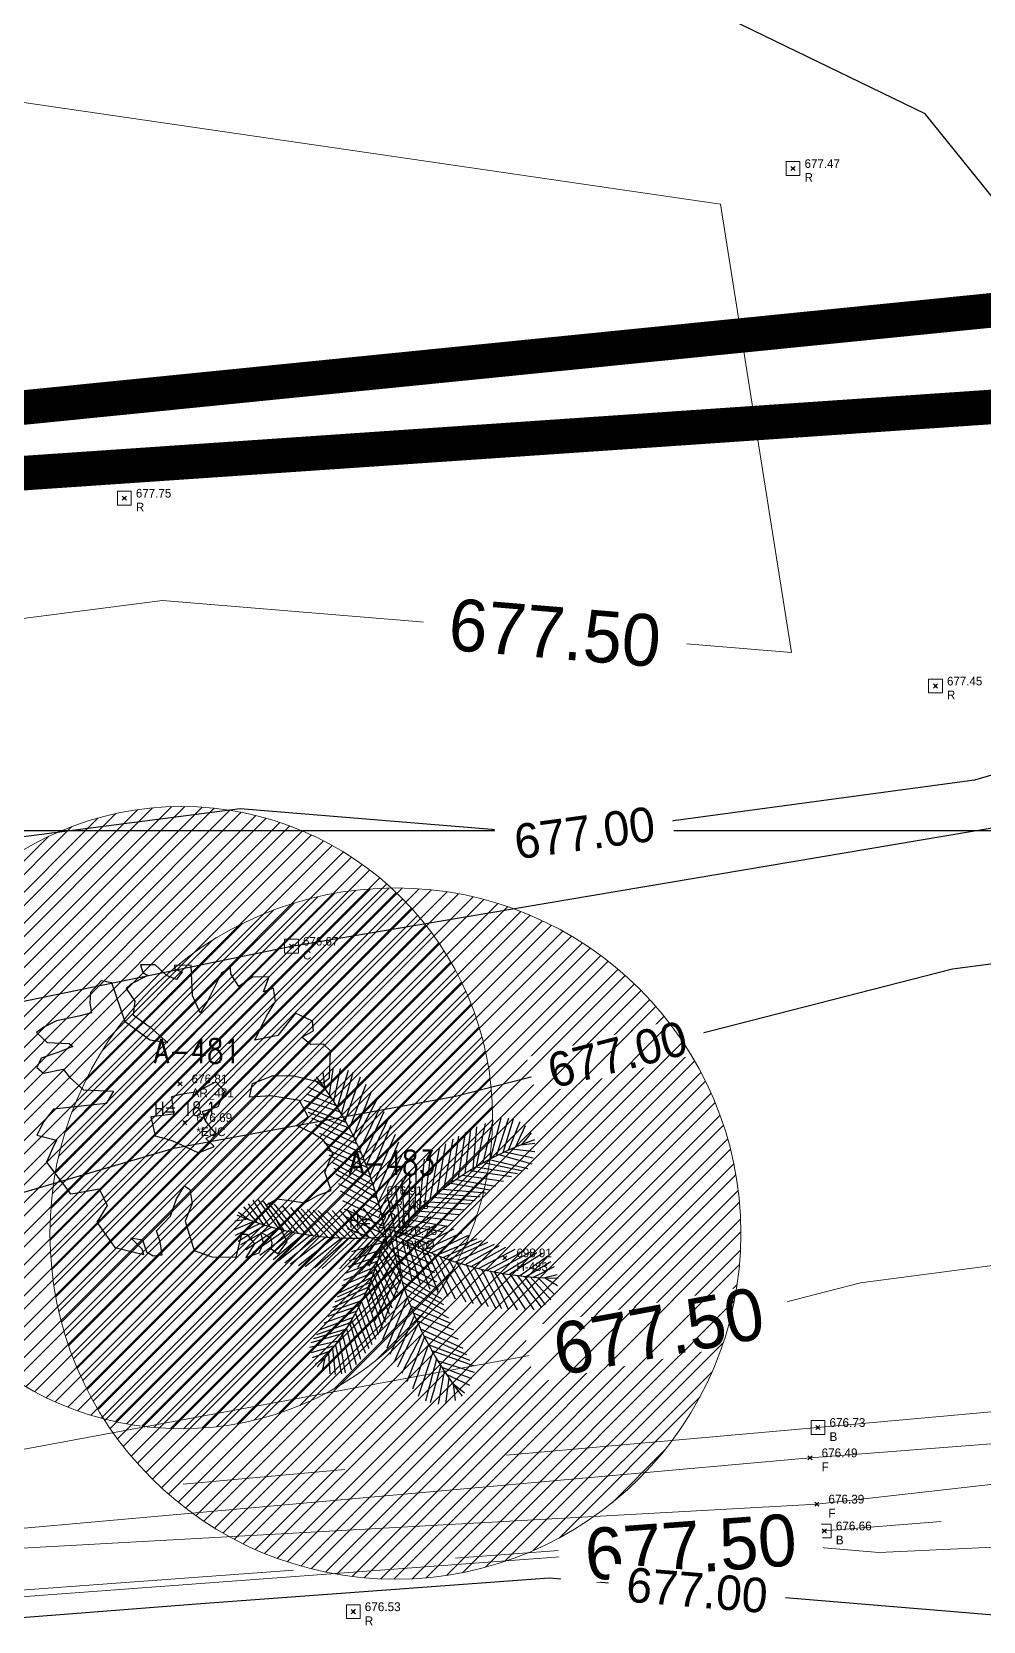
# Model space of a CAD drawing. Extents: x 350769 to 354978, y 6304672 to 6307963.
# Drawn here: x 352339.53 to 352353.3, y 6305688.56 to 6305711.56 of the extents above; entities that cross this region are included whole.
import ezdxf

# ---------------------------------------------------------------- set-up
doc = ezdxf.new("R2010")
doc.units = 0
doc.header["$PDMODE"] = 35
doc.header["$PDSIZE"] = 0.03
for name, pattern in [('4.0 - LO RECABARREN - DESNIVEL NUEVO$0$HIDDEN', [0.375, 0.25, -0.125]), ('CONTINUOS', [0]), ('DASHDOT', [1, 0.5, -0.25, 0, -0.25]), ('DASHED', [19.05, 12.7, -6.35]), ('PHANTOM', [23.5, 11.75, -2.35, 2.35, -2.35, 2.35, -2.35])]:
    doc.linetypes.add(name, pattern=pattern)
doc.layers.get('0').update_dxf_attribs({"linetype": 'CONTINUOUS'})
for name, color, linetype in [('03_S2_Pav ext_Borde vereda', 7, 'CONTINUOUS'), ('1-ARBOL H1', 7, 'CONTINUOUS'), ('1-ARBOL H2', 1, 'CONTINUOUS'), ('1-ARBOL H3', 241, 'CONTINUOUS'), ('1-ARBOL NOMBRE', 3, 'CONTINUOUS'), ('1-ARBOL PTO', 7, 'CONTINUOUS'), ('1-CANAL', 150, 'PHANTOM'), ('1-CERCO', 252, 'CERCO_LINE'), ('1-coordenadas', 8, 'CONTINUOUS'), ('3-CANAL_FDO', 4, 'CONTINUOUS'), ('C-TINN', 5, 'CONTINUOUS'), ('C-TOPO-MAJR', 9, 'CONTINUOUS'), ('C-TOPO-MINR', 8, 'CONTINUOUS'), ('V-NODE DIC 2005', 4, 'CONTINUOUS'), ('V-NODE-TEXT DIC 2005', 2, 'CONTINUOUS'), ('V-NODE-TEXT DIC 2012', 31, 'CONTINUOUS'), ('Z-EUC', 253, 'CONTINUOUS'), ('Z-PINO', 253, 'CONTINUOUS')]:
    doc.layers.add(name, color=color, linetype=linetype)
doc.layers.add('0_ASD_LINEA OFICIAL', color=253, linetype='DASHDOT', lineweight=20)
doc.layers.add('0_ASD_TOPOGRAFIA_ELEMENTOS', color=7, linetype='CONTINUOS', lineweight=5, true_color=0xbdbdbd)
doc.styles.add('ROMANS', font='romans.shx', dxfattribs={"width": 0.65})
doc.linetypes.add('CERCO_LINE', pattern='A,0.5,-0.2,[" X ",Standard,S=0.1,R=0,X=-0.1,Y=-0.05],-0.25', length=0.95)

# ---------------------------------------------------------------- blocks, each defined once
blk = doc.blocks.new('COORDENADAS')
at = {"layer": '1-coordenadas'}
blk.add_line((20, -500.625), (1420, -500.625), dxfattribs=at)
blk = doc.blocks.new('EUC')
at = {"layer": 'Z-EUC', "color": 9, "true_color": 0xbdbdbd}
for p, q in [((-0.57, 2.119), (-0.812, 1.989)), ((-0.675, 2.274), (-0.643, 2.162)), ((-0.466, 2.274), (-0.675, 2.274)), ((-0.643, 2.162), (-0.57, 2.119)), ((-0.288, 2.119), (-0.466, 2.274)), ((-0.151, 2.067), (-0.288, 2.119)), ((0.059, 2.274), (-0.183, 2.274)), ((-0.183, 2.274), (-0.183, 2.223)), ((-0.183, 2.223), (-0.07, 2.179)), ((-0.07, 2.179), (-0.151, 2.067)), ((0.083, 1.842), (0.059, 2.274)), ((0.495, 2.171), (0.301, 1.764)), ((0.624, 2.248), (0.495, 2.171)), ((0.632, 2.162), (0.624, 2.248)), ((0.753, 1.98), (0.632, 2.162)), ((0.947, 2.119), (0.753, 1.98)), ((1.189, 2.127), (0.947, 2.119)), ((1.108, 1.911), (1.189, 2.127)), ((-1.394, 1.859), (-1.402, 1.704)), ((-1.24, 2.032), (-1.394, 1.859)), ((-1.087, 2.006), (-1.24, 2.032)), ((-0.885, 1.444), (-1.087, 2.006)), ((-0.812, 1.989), (-0.877, 1.929)), ((-0.877, 1.929), (-0.748, 1.747)), ((0.196, 1.591), (0.083, 1.842)), ((1.253, 1.963), (1.108, 1.911)), ((1.286, 1.773), (1.253, 1.963)), ((-1.402, 1.704), (-1.377, 1.566)), ((-0.748, 1.747), (-0.772, 1.548)), ((0.301, 1.764), (0.196, 1.591)), ((1.156, 1.557), (1.286, 1.773)), ((-1.878, 1.444), (-2.063, 1.349)), ((-1.555, 1.514), (-1.878, 1.444)), ((-1.377, 1.566), (-1.555, 1.514)), ((-0.522, 1.185), (-0.885, 1.444)), ((-0.772, 1.548), (-0.522, 1.375)), ((0.995, 1.211), (1.156, 1.557)), ((1.576, 1.609), (1.326, 1.28)), ((1.826, 1.496), (1.576, 1.609)), ((1.842, 1.358), (1.826, 1.496)), ((-2.063, 1.349), (-2.168, 1.271)), ((-2.168, 1.271), (-2.007, 1.125)), ((-0.522, 1.375), (-0.264, 1.15)), ((-0.264, 1.15), (-0.522, 1.185)), ((1.326, 1.28), (0.995, 1.211)), ((1.673, 1.263), (1.842, 1.358)), ((1.802, 1.159), (1.673, 1.263)), ((1.988, 1.168), (1.802, 1.159)), ((2.092, 1.073), (1.988, 1.168)), ((-1.853, 0.986), (-2.095, 0.9)), ((-2.007, 1.125), (-1.692, 1.116)), ((-1.636, 1.073), (-1.853, 0.986)), ((-1.692, 1.116), (-1.636, 1.073)), ((2.084, 0.683), (2.092, 1.073)), ((-2.095, 0.9), (-2.152, 0.761)), ((-2.152, 0.761), (-2.055, 0.683)), ((-2.055, 0.683), (-1.773, 0.744)), ((-1.773, 0.744), (-1.676, 0.632)), ((0.971, 0.58), (1.269, 0.701)), ((1.269, 0.701), (1.568, 0.701)), ((1.568, 0.701), (1.996, 0.606)), ((-1.676, 0.632), (-1.474, 0.45)), ((0.438, 0.597), (0.172, 0.45)), ((0.575, 0.459), (0.438, 0.597)), ((0.93, 0.381), (0.971, 0.58)), ((1.996, 0.606), (2.084, 0.683)), ((-1.143, 0.26), (-1.902, 0.165)), ((-1.474, 0.45), (-1.038, 0.441)), ((-1.038, 0.441), (-1.143, 0.26)), ((-0.062, 0.407), (-0.199, 0.372)), ((-0.199, 0.372), (-0.167, 0.122)), ((0.172, 0.45), (-0.062, 0.407)), ((0.253, 0.165), (0.479, 0.243)), ((0.479, 0.243), (0.575, 0.459)), ((1.237, 0.407), (0.93, 0.381)), ((1.657, 0.346), (1.237, 0.407)), ((1.786, 0.113), (1.657, 0.346)), ((-1.902, 0.165), (-2.039, -0.017)), ((-0.167, 0.122), (-0.49, 0.078)), ((-0.49, 0.078), (-0.425, -0.198)), ((0.293, 0.035), (0.253, 0.165)), ((0.446, -0.146), (0.293, 0.035)), ((1.616, -0.017), (1.786, 0.113)), ((-2.039, -0.017), (-2.136, -0.216)), ((-2.136, -0.216), (-1.853, -0.285)), ((-0.425, -0.198), (-0.199, -0.259)), ((0.309, -0.224), (0.446, -0.146)), ((0.43, -0.337), (0.309, -0.224)), ((1.85, -0.121), (1.616, -0.017)), ((2.012, -0.224), (1.85, -0.121)), ((2.149, -0.406), (2.012, -0.224)), ((-1.91, -0.406), (-1.991, -0.605)), ((-1.853, -0.285), (-1.91, -0.406)), ((-0.199, -0.259), (-0.054, -0.319)), ((-0.054, -0.319), (0.204, -0.432)), ((0.204, -0.432), (0.43, -0.337)), ((2.036, -0.683), (2.149, -0.406)), ((-1.991, -0.605), (-1.636, -1.054)), ((2.133, -0.95), (2.036, -0.683)), ((-0.102, -1.106), (0.011, -0.916)), ((0.011, -0.916), (0.091, -0.968)), ((-1.636, -1.054), (-1.571, -1.046)), ((-1.571, -1.046), (-1.224, -0.976)), ((-1.224, -0.976), (-1.103, -1.218)), ((-0.183, -1.357), (-0.102, -1.106)), ((0.091, -0.968), (0.124, -1.167)), ((1.197, -1.175), (1.35, -1.08)), ((1.35, -1.08), (1.568, -1.106)), ((1.568, -1.106), (1.754, -1.132)), ((1.754, -1.132), (1.947, -1.02)), ((1.947, -1.02), (2.133, -0.95)), ((-1.103, -1.218), (-1.248, -1.461)), ((-0.385, -1.573), (-0.183, -1.357)), ((0.124, -1.167), (0.027, -1.426)), ((1.342, -1.366), (1.197, -1.175)), ((1.511, -1.703), (1.342, -1.366)), ((-1.248, -1.461), (-0.982, -1.824)), ((-0.328, -1.729), (-0.385, -1.573)), ((0.027, -1.426), (0.164, -1.85)), ((0.777, -1.936), (0.85, -1.599)), ((0.85, -1.599), (0.922, -1.599)), ((0.922, -1.599), (1.035, -1.737)), ((1.165, -1.72), (1.124, -1.573)), ((1.124, -1.573), (1.269, -1.642)), ((-0.982, -1.824), (-0.562, -1.919)), ((-0.586, -1.841), (-0.756, -1.677)), ((-0.756, -1.677), (-0.586, -1.703)), ((-0.586, -1.703), (-0.522, -1.876)), ((-0.296, -1.919), (-0.328, -1.729)), ((1.035, -1.737), (0.914, -1.936)), ((1.108, -1.867), (1.165, -1.72)), ((1.269, -1.642), (1.286, -1.72)), ((1.286, -1.72), (1.278, -1.806)), ((1.278, -1.806), (1.382, -1.876)), ((1.382, -1.876), (1.511, -1.703)), ((-0.562, -1.919), (-0.586, -1.841)), ((-0.522, -1.876), (-0.425, -1.936)), ((-0.425, -1.936), (-0.296, -1.919)), ((0.164, -1.85), (0.422, -1.936)), ((0.422, -1.936), (0.777, -1.936)), ((0.914, -1.936), (1.108, -1.867))]:
    blk.add_line(p, q, dxfattribs=at)
blk = doc.blocks.new('PINO')
for p, q in [((-0.968, 2.105), (-0.998, 2.346)), ((-0.904, 2.021), (-0.856, 2.396)), ((-0.837, 1.922), (-0.751, 2.403)), ((-0.787, 1.844), (-0.636, 2.383)), ((-0.724, 1.743), (-0.568, 2.356)), ((-0.866, 1.965), (-1.202, 2.122)), ((-0.957, 2.096), (-1.131, 2.236)), ((-0.67, 1.651), (-0.46, 2.291)), ((-0.604, 1.533), (-0.377, 2.187)), ((-0.547, 1.425), (-0.298, 2.08)), ((-0.744, 1.775), (-1.27, 1.933)), ((-0.656, 1.627), (-1.253, 1.84)), ((-0.8, 1.866), (-1.232, 2.026)), ((-0.518, 1.369), (-0.216, 1.961)), ((-0.453, 1.234), (-0.158, 1.87)), ((-0.609, 1.543), (-1.204, 1.762)), ((-0.541, 1.414), (-1.156, 1.682)), ((-0.402, 1.12), (-0.11, 1.791)), ((-0.355, 1.007), (-0.05, 1.685)), ((1.24, 1.019), (1.359, 1.644)), ((1.336, 1.075), (1.471, 1.689)), ((1.443, 1.135), (1.584, 1.731)), ((1.528, 1.18), (1.699, 1.73)), ((1.625, 1.229), (1.765, 1.718)), ((1.701, 1.265), (1.863, 1.679)), ((1.8, 1.31), (1.941, 1.624)), ((-0.491, 1.314), (-1.101, 1.587)), ((-0.434, 1.191), (-1.034, 1.46)), ((-0.297, 0.859), (-0.002, 1.595)), ((-0.249, 0.725), (0.06, 1.469)), ((0.777, 0.698), (0.898, 1.409)), ((0.893, 0.786), (0.978, 1.456)), ((0.983, 0.851), (1.075, 1.509)), ((1.077, 0.915), (1.15, 1.548)), ((1.192, 0.989), (1.238, 1.591)), ((1.89, 1.345), (2.027, 1.517)), ((-0.384, 1.079), (-0.969, 1.325)), ((-0.344, 0.981), (-0.925, 1.228)), ((-0.288, 0.836), (-0.893, 1.151)), ((-0.205, 0.59), (0.11, 1.357)), ((-0.172, 0.481), (0.174, 1.198)), ((0.501, 0.465), (0.574, 1.185)), ((0.578, 0.533), (0.699, 1.278)), ((0.677, 0.617), (0.791, 1.34)), ((1.559, 1.196), (2.042, 1.068)), ((1.646, 1.239), (2.057, 1.158)), ((1.744, 1.285), (2.079, 1.247)), ((1.877, 1.343), (2.079, 1.369)), ((-0.249, 0.725), (-0.853, 1.05)), ((-0.22, 0.637), (-0.819, 0.956)), ((-0.142, 0.372), (0.217, 1.079)), ((-0.119, 0.28), (0.267, 0.923)), ((0.277, 0.247), (0.276, 0.927)), ((0.364, 0.334), (0.371, 1.016)), ((0.426, 0.395), (0.484, 1.113)), ((1.144, 0.958), (1.747, 0.88)), ((1.23, 1.012), (1.834, 0.928)), ((1.344, 1.08), (1.91, 0.967)), ((1.42, 1.123), (1.985, 1.004)), ((-0.188, 0.533), (-0.792, 0.877)), ((-0.16, 0.436), (-0.749, 0.738)), ((-0.088, 0.148), (0.305, 0.785)), ((0.15, 0.108), (0.075, 0.715)), ((0.211, 0.176), (0.166, 0.815)), ((0.872, 0.77), (1.44, 0.686)), ((0.95, 0.827), (1.519, 0.74)), ((1.041, 0.891), (1.634, 0.814)), ((-1.74, 0.103), (-1.985, 0.48)), ((-1.603, 0.068), (-1.908, 0.488)), ((-1.527, 0.051), (-1.836, 0.467)), ((-0.13, 0.327), (-0.72, 0.632)), ((-0.106, 0.229), (-0.686, 0.494)), ((-0.066, 0.044), (0.344, 0.617)), ((-0.048, -0.055), (0.371, 0.471)), ((0.082, 0.031), (-0.042, 0.573)), ((0.538, 0.498), (1.17, 0.477)), ((0.612, 0.563), (1.228, 0.526)), ((0.677, 0.617), (1.3, 0.582)), ((0.76, 0.685), (1.379, 0.642)), ((-2.041, 0.197), (-2.191, 0.301)), ((-1.917, 0.155), (-2.118, 0.383)), ((-1.824, 0.127), (-2.049, 0.429)), ((-1.409, 0.027), (-1.762, 0.448)), ((-1.319, 0.011), (-1.675, 0.427)), ((-1.21, -0.005), (-1.559, 0.404)), ((-1.11, -0.018), (-1.438, 0.384)), ((-1.024, -0.027), (-1.352, 0.372)), ((-0.897, -0.037), (-1.285, 0.364)), ((-0.801, -0.043), (-1.196, 0.357)), ((-0.726, -0.045), (-1.114, 0.351)), ((-0.637, -0.047), (-1.046, 0.348)), ((-0.554, -0.046), (-0.927, 0.347)), ((-0.462, -0.044), (-0.837, 0.348)), ((-0.379, -0.04), (-0.721, 0.353)), ((-0.084, 0.131), (-0.66, 0.372)), ((-0.059, 0.009), (-0.64, 0.262)), ((-0.297, -0.035), (-0.619, 0.361)), ((-0.195, -0.026), (-0.528, 0.371)), ((-0.084, -0.014), (-0.384, 0.392)), ((-0.029, -0.167), (0.4, 0.27)), ((0.121, -0.019), (0.594, 0.283)), ((0.267, 0.236), (0.828, 0.149)), ((0.33, 0.301), (0.905, 0.231)), ((0.396, 0.365), (0.997, 0.322)), ((0.47, 0.436), (1.07, 0.39)), ((-1.97, 0.172), (-2.253, 0.048)), ((-2.051, 0.203), (-2.246, 0.171)), ((-1.876, 0.143), (-2.234, -0.036)), ((-1.804, 0.121), (-2.192, -0.122)), ((-1.71, 0.095), (-2.155, -0.169)), ((-1.625, 0.074), (-2.079, -0.239)), ((-1.518, 0.049), (-1.978, -0.28)), ((-1.42, 0.029), (-1.876, -0.317)), ((-1.369, 0.02), (-1.764, -0.354)), ((-1.248, 0), (-1.679, -0.379)), ((-0.035, -0.126), (-0.614, 0.086)), ((-0.009, 0.132), (-0.433, -0.31)), ((0.011, 0.021), (-0.403, -0.51)), ((-0.002, 0.091), (0.579, -0.115)), ((0.107, 0.059), (0.656, -0.051)), ((0.189, 0.152), (0.759, 0.072)), ((0.232, -0.076), (0.735, 0.205)), ((0.334, -0.125), (0.826, 0.159)), ((0.417, -0.163), (0.928, 0.111)), ((0.501, -0.2), (1.046, 0.059)), ((0.597, -0.239), (1.139, 0.022)), ((-1.147, -0.014), (-1.606, -0.398)), ((-1.047, -0.025), (-1.509, -0.421)), ((-0.917, -0.036), (-1.427, -0.437)), ((-0.801, -0.043), (-1.314, -0.457)), ((-0.685, -0.046), (-1.215, -0.47)), ((-0.592, -0.047), (-1.075, -0.484)), ((-0.5, -0.045), (-0.972, -0.49)), ((-0.422, -0.042), (-0.838, -0.493)), ((-0.311, -0.036), (-0.72, -0.491)), ((-0.224, -0.029), (-0.579, -0.483)), ((-0.12, -0.206), (-0.579, -0.377)), ((-0.096, -0.103), (-0.551, -0.242)), ((-0.142, -0.021), (-0.459, -0.471)), ((0.03, -0.078), (-0.374, -0.656)), ((0.053, -0.182), (-0.333, -0.823)), ((-0.05, -0.01), (-0.294, -0.447)), ((-0.108, -0.157), (0.193, -0.581)), ((-0.089, -0.072), (0.223, -0.427)), ((0.023, -0.043), (0.606, -0.29)), ((0.049, -0.166), (0.628, -0.401)), ((0.088, -0.001), (0.168, -0.552)), ((0.179, -0.049), (0.329, -0.642)), ((0.261, -0.09), (0.45, -0.702)), ((0.348, -0.132), (0.593, -0.766)), ((0.461, -0.182), (0.714, -0.815)), ((0.541, -0.216), (0.854, -0.865)), ((0.682, -0.272), (1.264, -0.023)), ((0.775, -0.305), (1.336, -0.048)), ((0.855, -0.333), (1.423, -0.074)), ((0.957, -0.365), (1.518, -0.101)), ((1.092, -0.405), (1.591, -0.12)), ((1.185, -0.429), (1.685, -0.142)), ((1.293, -0.455), (1.819, -0.169)), ((1.414, -0.481), (1.947, -0.19)), ((1.514, -0.501), (2.047, -0.203)), ((1.645, -0.522), (2.131, -0.213)), ((1.731, -0.535), (2.214, -0.22)), ((-0.188, -0.449), (-0.656, -0.659)), ((-0.166, -0.374), (-0.624, -0.554)), ((-0.144, -0.3), (-0.599, -0.461)), ((0.085, -0.314), (-0.293, -0.961)), ((0.11, -0.406), (-0.242, -1.117)), ((-0.177, -0.413), (0.093, -0.925)), ((-0.148, -0.312), (0.128, -0.821)), ((-0.127, -0.233), (0.165, -0.692)), ((0.072, -0.263), (0.655, -0.522)), ((0.097, -0.361), (0.69, -0.66)), ((0.636, -0.254), (0.964, -0.899)), ((0.732, -0.29), (1.115, -0.94)), ((0.855, -0.333), (1.223, -0.965)), ((0.978, -0.372), (1.348, -0.99)), ((1.117, -0.412), (1.44, -1.005)), ((1.225, -0.439), (1.549, -1.02)), ((1.887, -0.553), (2.291, -0.258)), ((1.984, -0.561), (2.337, -0.337)), ((2.092, -0.569), (2.39, -0.412)), ((-0.271, -0.684), (-0.747, -0.905)), ((-0.241, -0.605), (-0.722, -0.845)), ((-0.216, -0.532), (-0.683, -0.74)), ((-0.257, -0.648), (-0.047, -1.254)), ((-0.227, -0.566), (0.009, -1.134)), ((-0.199, -0.483), (0.048, -1.044)), ((0.141, -0.515), (-0.198, -1.235)), ((0.175, -0.623), (-0.132, -1.394)), ((0.128, -0.47), (0.72, -0.766)), ((0.157, -0.567), (0.765, -0.904)), ((0.19, -0.67), (0.793, -0.983)), ((1.335, -0.465), (1.633, -1.029)), ((1.469, -0.492), (1.731, -1.037)), ((1.525, -0.503), (1.862, -1.043)), ((1.635, -0.521), (1.983, -1.045)), ((1.756, -0.538), (2.104, -1.042)), ((1.852, -0.549), (2.21, -0.999)), ((1.961, -0.559), (2.267, -0.965)), ((2.044, -0.566), (2.345, -0.893)), ((2.153, -0.572), (2.398, -0.813)), ((2.237, -0.575), (2.434, -0.526)), ((2.249, -0.572), (2.44, -0.682)), ((-0.332, -0.835), (-0.812, -1.052)), ((-0.297, -0.751), (-0.777, -0.976)), ((-0.339, -0.852), (-0.143, -1.432)), ((-0.297, -0.751), (-0.09, -1.338)), ((0.22, -0.758), (-0.081, -1.505)), ((0.269, -0.891), (-0.018, -1.63)), ((0.22, -0.758), (0.828, -1.077)), ((0.261, -0.868), (0.869, -1.177)), ((-0.459, -1.102), (-0.934, -1.284)), ((-0.416, -1.018), (-0.878, -1.183)), ((-0.381, -0.944), (-0.84, -1.11)), ((-0.476, -1.135), (-0.275, -1.638)), ((-0.432, -1.049), (-0.235, -1.579)), ((-0.391, -0.964), (-0.184, -1.5)), ((0.329, -1.039), (0.031, -1.72)), ((0.318, -1.012), (0.902, -1.254)), ((0.359, -1.11), (0.946, -1.35)), ((-0.61, -1.366), (-1.078, -1.51)), ((-0.551, -1.27), (-1.037, -1.451)), ((-0.509, -1.194), (-0.991, -1.379)), ((-0.605, -1.359), (-0.458, -1.873)), ((-0.557, -1.278), (-0.392, -1.794)), ((-0.532, -1.236), (-0.324, -1.705)), ((0.378, -1.151), (0.092, -1.825)), ((0.43, -1.264), (0.141, -1.903)), ((0.41, -1.221), (1.013, -1.484)), ((0.469, -1.344), (1.082, -1.61)), ((-0.723, -1.54), (-1.136, -1.639)), ((-0.649, -1.429), (-1.119, -1.568)), ((-0.771, -1.607), (-1.111, -1.712)), ((-0.76, -1.591), (-0.666, -2.013)), ((-0.707, -1.515), (-0.613, -1.995)), ((-0.661, -1.447), (-0.526, -1.95)), ((0.497, -1.399), (0.2, -1.994)), ((0.525, -1.455), (0.283, -2.112)), ((0.584, -1.562), (0.364, -2.218)), ((0.519, -1.443), (1.137, -1.705)), ((0.589, -1.572), (1.186, -1.785)), ((-0.826, -1.681), (-1.092, -1.788)), ((-0.902, -1.778), (-1.042, -1.879)), ((-0.911, -1.785), (-0.944, -1.969)), ((-0.858, -1.722), (-0.837, -2.014)), ((-0.802, -1.649), (-0.756, -2.024)), ((0.651, -1.679), (0.447, -2.321)), ((0.706, -1.77), (0.556, -2.385)), ((0.636, -1.655), (1.236, -1.862)), ((0.726, -1.803), (1.254, -1.955)), ((0.77, -1.871), (0.625, -2.411)), ((0.821, -1.948), (0.74, -2.43)), ((0.784, -1.892), (1.217, -2.048)), ((0.889, -2.046), (0.845, -2.422)), ((0.85, -1.991), (1.188, -2.145)), ((0.943, -2.121), (1.119, -2.26)), ((0.954, -2.13), (0.986, -2.37))]:
    blk.add_line(p, q)
for centre, radius, start, end in [((-5.223, -0.976), 5.257, 8.5439, 38.2906), ((3.723, -3.065), 4.779, 110.1895, 139.9362), ((-0.615, 4.254), 4.301, 248.0996, 277.8463), ((5.176, 0.996), 5.257, 189.1509, 218.8976), ((2.361, 4.203), 4.779, 241.292, 271.0387), ((-4.062, 0.774), 4.062, 318.5391, 348.2858)]:
    blk.add_arc(centre, radius, start, end)
blk = doc.blocks.new('A$C27410629')
at = {"layer": '0_ASD_LINEA OFICIAL', "ltscale": 8, "const_width": 0.5}
for points in [[(111.349, 941.81), (111.349, 941.81), (187.318, 947.004), (258.378, 982.07), (250.62, 989.479)], [(111.349, 941.81), (187.318, 947.004), (258.378, 982.07), (268.153, 972.735)]]:
    blk.add_lwpolyline(points, dxfattribs=at)
blk = doc.blocks.new('*U1327')
at = {"color": 0, "linetype": 'ByBlock', "lineweight": -2, "transparency": 16777216}
blk.add_point((0, 0), dxfattribs=at)
blk = doc.blocks.new('*U4104', base_point=(352350.962, 6305691.281))
at = {"layer": 'V-NODE-TEXT DIC 2005', "linetype": 'ByBlock', "char_height": 0.127}
for s, insert, attachment_point in [('676.73', (352351.129, 6305691.352), 4), ('B', (352351.129, 6305691.213), 1)]:
    blk.add_mtext(s, dxfattribs=dict(at, insert=insert, attachment_point=attachment_point))
blk = doc.blocks.new('*U4105', base_point=(352350.962, 6305691.281))
at = {"layer": 'V-NODE-TEXT DIC 2005', "color": 2, "lineweight": -2}
blk.add_blockref('*U4104', (352350.962, 6305691.281), dxfattribs=at)
blk = doc.blocks.new('*U4094', base_point=(352351.054, 6305689.785))
at = {"layer": 'V-NODE-TEXT DIC 2005', "linetype": 'ByBlock', "char_height": 0.127}
for s, insert, attachment_point in [('676.66', (352351.221, 6305689.856), 4), ('B', (352351.221, 6305689.717), 1)]:
    blk.add_mtext(s, dxfattribs=dict(at, insert=insert, attachment_point=attachment_point))
blk = doc.blocks.new('*U4095', base_point=(352351.054, 6305689.785))
at = {"layer": 'V-NODE-TEXT DIC 2005', "color": 2, "lineweight": -2}
blk.add_blockref('*U4094', (352351.054, 6305689.785), dxfattribs=at)
blk = doc.blocks.new('*U3696', base_point=(352350.848, 6305690.843))
at = {"layer": 'V-NODE-TEXT DIC 2005', "linetype": 'ByBlock', "char_height": 0.127}
for s, insert, attachment_point in [('676.49', (352351.015, 6305690.914), 4), ('F', (352351.015, 6305690.775), 1)]:
    blk.add_mtext(s, dxfattribs=dict(at, insert=insert, attachment_point=attachment_point))
blk = doc.blocks.new('*U3697', base_point=(352350.848, 6305690.843))
at = {"layer": 'V-NODE-TEXT DIC 2005', "color": 2, "lineweight": -2}
blk.add_blockref('*U3696', (352350.848, 6305690.843), dxfattribs=at)
blk = doc.blocks.new('*U3692', base_point=(352350.947, 6305690.173))
at = {"layer": 'V-NODE-TEXT DIC 2005', "linetype": 'ByBlock', "char_height": 0.127}
for s, insert, attachment_point in [('676.39', (352351.114, 6305690.244), 4), ('F', (352351.114, 6305690.105), 1)]:
    blk.add_mtext(s, dxfattribs=dict(at, insert=insert, attachment_point=attachment_point))
blk = doc.blocks.new('*U3693', base_point=(352350.947, 6305690.173))
at = {"layer": 'V-NODE-TEXT DIC 2005', "color": 2, "lineweight": -2}
blk.add_blockref('*U3692', (352350.947, 6305690.173), dxfattribs=at)
blk = doc.blocks.new('*U2718', base_point=(352344.237, 6305688.616))
at = {"layer": 'V-NODE-TEXT DIC 2005', "linetype": 'ByBlock', "char_height": 0.127}
for s, insert, attachment_point in [('676.53', (352344.404, 6305688.687), 4), ('R', (352344.404, 6305688.548), 1)]:
    blk.add_mtext(s, dxfattribs=dict(at, insert=insert, attachment_point=attachment_point))
blk = doc.blocks.new('*U2719', base_point=(352344.237, 6305688.616))
at = {"layer": 'V-NODE-TEXT DIC 2005', "color": 2, "lineweight": -2}
blk.add_blockref('*U2718', (352344.237, 6305688.616), dxfattribs=at)
blk = doc.blocks.new('*U1506', base_point=(352341.798, 6305695.692))
at = {"layer": 'V-NODE-TEXT DIC 2005', "linetype": 'ByBlock', "char_height": 0.127}
for s, insert, attachment_point in [('676.69', (352341.965, 6305695.763), 4), ('*EUC', (352341.965, 6305695.624), 1)]:
    blk.add_mtext(s, dxfattribs=dict(at, insert=insert, attachment_point=attachment_point))
blk = doc.blocks.new('*U1507', base_point=(352341.798, 6305695.692))
at = {"layer": 'V-NODE-TEXT DIC 2005', "color": 2, "lineweight": -2}
blk.add_blockref('*U1506', (352341.798, 6305695.692), dxfattribs=at)
blk = doc.blocks.new('*U1414', base_point=(352344.765, 6305694.057))
at = {"layer": 'V-NODE-TEXT DIC 2005', "linetype": 'ByBlock', "char_height": 0.127}
for s, insert, attachment_point in [('*PINO', (352344.932, 6305693.989), 1), ('676.76', (352344.932, 6305694.128), 4)]:
    blk.add_mtext(s, dxfattribs=dict(at, insert=insert, attachment_point=attachment_point))
blk = doc.blocks.new('*U1415', base_point=(352344.765, 6305694.057))
at = {"layer": 'V-NODE-TEXT DIC 2005', "color": 2, "lineweight": -2}
blk.add_blockref('*U1414', (352344.765, 6305694.057), dxfattribs=at)
blk = doc.blocks.new('TOPOGRAFIA')
at = {"layer": '1-ARBOL H1', "color": 9, "lineweight": 0, "true_color": 0xbdbdbd}
for p in [(390341.679, 6302696.338), (390344.501, 6302694.721)]:
    blk.add_point(p, dxfattribs=at)
at = {"layer": '1-ARBOL PTO', "color": 9, "lineweight": 0, "true_color": 0xbdbdbd}
for p in [(390341.679, 6302696.338), (390344.501, 6302694.721)]:
    blk.add_point(p, dxfattribs=at)
at = {"layer": '1-CANAL', "color": 9, "lineweight": 0, "true_color": 0xbdbdbd, "flags": 128}
blk.add_lwpolyline([(390567.787, 6302629.727), (390568.793, 6302640.353), (390569.503, 6302651.739), (390570.033, 6302661.873), (390570.34, 6302672.528), (390570.92, 6302683.642), (390571.385, 6302692.94), (390572.206, 6302702.09), (390572.491, 6302712.168), (390573.178, 6302721.782), (390573.739, 6302732.321), (390574.43, 6302741.485), (390575.232, 6302752.552), (390575.303, 6302758.186), (390573.072, 6302758.741), (390565.731, 6302762.63), (390558.774, 6302762.052), (390549.097, 6302759.46), (390540.056, 6302756.523), (390530.957, 6302754.646), (390519.837, 6302751.496), (390509.631, 6302748.296), (390499.766, 6302744.712), (390490.284, 6302741.391), (390477.589, 6302736.731), (390469.698, 6302733.787), (390460.923, 6302731.042), (390452.374, 6302728.107), (390438.311, 6302722.869), (390431.422, 6302718.409), (390419.91, 6302710.977), (390412.117, 6302707.007), (390402.106, 6302701.336), (390395.117, 6302696.907), (390381.316, 6302693.365), (390369.866, 6302691.898), (390358.977, 6302690.522), (390351.003, 6302689.869), (390338.841, 6302688.974), (390330.387, 6302688.811), (390318.293, 6302688.652), (390310.613, 6302688.12), (390310.097, 6302689.409), (390318.134, 6302689.995), (390330.169, 6302689.859), (390338.592, 6302690.268), (390350.911, 6302691.365), (390358.441, 6302692.052), (390369.602, 6302693.031), (390381.494, 6302694.408), (390394.454, 6302697.809), (390401.441, 6302702.027), (390411.517, 6302708.091), (390419.432, 6302711.748), (390430.822, 6302719.202), (390437.823, 6302723.766), (390451.878, 6302729.106), (390460.597, 6302731.881), (390469.278, 6302734.632), (390477.218, 6302737.629), (390489.928, 6302742.229), (390499.382, 6302745.508), (390509.312, 6302749.089), (390519.62, 6302752.392), (390530.723, 6302755.531), (390539.654, 6302757.751), (390548.71, 6302760.578), (390558.851, 6302763.211), (390565.636, 6302763.686), (390573.601, 6302759.59), (390575.339, 6302759.411), (390576.082, 6302766.593), (390577.196, 6302775.886), (390577.943, 6302782.884), (390578.269, 6302790.104), (390579.967, 6302802.039), (390581.351, 6302810.063)], dxfattribs=at)
at = {"layer": '1-CERCO', "color": 9, "lineweight": 0, "true_color": 0xbdbdbd, "flags": 128}
for points in [[(390343.292, 6302698.329), (390353.46, 6302700.046)], [(390330.741, 6302695.755), (390343.292, 6302698.329)]]:
    blk.add_lwpolyline(points, dxfattribs=at)
at = {"layer": '3-CANAL_FDO', "color": 9, "lineweight": 0, "true_color": 0xbdbdbd}
for points in [[(390539.967, 6302757.247), (390530.893, 6302755.256), (390519.738, 6302752.054), (390509.538, 6302748.883), (390499.452, 6302745.33), (390490.052, 6302742.018), (390477.389, 6302737.286), (390469.459, 6302734.356), (390460.822, 6302731.603), (390452.099, 6302728.78), (390438.105, 6302723.585), (390431.006, 6302718.998), (390419.709, 6302711.486), (390411.588, 6302707.706), (390401.653, 6302701.807), (390394.656, 6302697.507), (390381.626, 6302694.051), (390369.775, 6302692.606), (390358.754, 6302691.538), (390350.797, 6302690.927), (390338.654, 6302689.841), (390330.154, 6302689.686), (390318.275, 6302689.534), (390310.503, 6302689.006)], [(390310.469, 6302688.649), (390318.522, 6302688.996), (390330.174, 6302689.125), (390338.64, 6302689.578), (390350.896, 6302690.257), (390358.72, 6302691.136), (390369.871, 6302692.128), (390381.817, 6302693.844), (390394.873, 6302697.124), (390401.907, 6302701.675), (390411.835, 6302707.347), (390419.866, 6302711.153), (390431.217, 6302718.73), (390438.253, 6302723.075), (390452.2, 6302728.334), (390460.878, 6302731.292), (390469.538, 6302734.018), (390477.452, 6302736.983), (390490.288, 6302741.591), (390499.55, 6302745.064), (390509.663, 6302748.654), (390519.824, 6302751.87), (390530.973, 6302754.926), (390540.132, 6302756.904)]]:
    blk.add_lwpolyline(points, dxfattribs=at)
at = {"layer": 'C-TINN', "color": 9, "linetype": 'Continuous', "lineweight": 0, "true_color": 0xbdbdbd}
for points, elevation in [([(390350.451, 6302709.48), (390350.451, 6302709.68), (390350.651, 6302709.68), (390350.651, 6302709.48), (390350.451, 6302709.48)], 677.47), ([(390340.774, 6302704.711), (390340.774, 6302704.911), (390340.974, 6302704.911), (390340.974, 6302704.711), (390340.774, 6302704.711)], 677.746), ([(390352.512, 6302701.993), (390352.512, 6302702.193), (390352.712, 6302702.193), (390352.712, 6302701.993), (390352.512, 6302701.993)], 677.447), ([(390343.192, 6302698.229), (390343.192, 6302698.429), (390343.392, 6302698.429), (390343.392, 6302698.229), (390343.192, 6302698.229)], 676.67), ([(390350.811, 6302691.265), (390350.811, 6302691.465), (390351.011, 6302691.465), (390351.011, 6302691.265), (390350.811, 6302691.265)], 677.73), ([(390350.903, 6302689.769), (390350.903, 6302689.969), (390351.103, 6302689.969), (390351.103, 6302689.769), (390350.903, 6302689.769)], 677.66), ([(390344.087, 6302688.6), (390344.087, 6302688.8), (390344.287, 6302688.8), (390344.287, 6302688.6), (390344.087, 6302688.6)], 676.53)]:
    blk.add_lwpolyline(points, dxfattribs=dict(at, elevation=elevation))
for p in [(390350.551, 6302709.58, 677.47), (390340.874, 6302704.811, 677.746), (390352.612, 6302702.093, 677.447), (390343.292, 6302698.329, 676.67), (390350.911, 6302691.365, 677.73), (390351.003, 6302689.869, 677.66), (390344.187, 6302688.7, 676.53)]:
    blk.add_point(p, dxfattribs=at)
at = {"layer": 'C-TOPO-MAJR', "color": 9, "linetype": 'Continuous', "lineweight": -3, "true_color": 0xbdbdbd, "elevation": 677.5}
blk.add_lwpolyline([(390353.775, 6302708.745), (390352.465, 6302710.368), (390349.357, 6302711.874), (390341.113, 6302714.795), (390344.533, 6302719.261), (390342.373, 6302720.759), (390343.705, 6302723.361), (390346.839, 6302730.89), (390351.667, 6302731.883), (390354.549, 6302732.306)], dxfattribs=at)
at = {"layer": 'C-TOPO-MAJR', "color": 9, "linetype": 'Continuous', "lineweight": 0, "true_color": 0xbdbdbd, "elevation": 677.5}
for points in [[(390338.842, 6302702.995), (390341.427, 6302703.329), (390350.531, 6302702.575), (390349.499, 6302709.062), (390339.152, 6302710.574), (390336.753, 6302705.19), (390338.842, 6302702.995)], [(390364.659, 6302695.179), (390351.525, 6302693.456), (390349.258, 6302692.876), (390339.005, 6302690.977), (390338, 6302690.682), (390330.186, 6302690.034), (390319.193, 6302690.479), (390317.598, 6302690.086), (390312.967, 6302689.618), (390310.226, 6302689.087), (390310.231, 6302688.342), (390310.642, 6302688.028), (390311.651, 6302688.192), (390318.148, 6302689.88), (390329.143, 6302688.795), (390330.314, 6302688.688), (390337.537, 6302688.769), (390339.639, 6302688.933), (390350.038, 6302689.704), (390351.794, 6302689.558), (390358.328, 6302689.861)]]:
    blk.add_lwpolyline(points, dxfattribs=at)
at = {"layer": 'C-TOPO-MINR', "color": 9, "linetype": 'Continuous', "lineweight": -3, "true_color": 0xbdbdbd, "elevation": 677}
for points in [[(390354.267, 6302688.585), (390347.022, 6302689.186), (390341.983, 6302688.813), (390333.702, 6302688.167), (390329.985, 6302688.125), (390323.492, 6302688.721), (390318.223, 6302689.241), (390315.11, 6302688.432), (390310.738, 6302687.722), (390308.959, 6302689.081), (390308.954, 6302689.649), (390310.682, 6302690.191), (390314.621, 6302690.588), (390325.079, 6302693.168), (390330.469, 6302692.95), (390334.3, 6302693.268), (390341.588, 6302695.406), (390345.664, 6302696.161), (390352.859, 6302698.001), (390356.935, 6302698.536)], [(390362.682, 6302703.522), (390353.176, 6302700.731), (390347.25, 6302699.928), (390342.55, 6302700.317), (390334.713, 6302699.305), (390329.568, 6302704.711), (390323.493, 6302695.66), (390315.81, 6302693.906), (390316.907, 6302696.591), (390317.729, 6302699.384), (390328.108, 6302705.85), (390326.939, 6302713.549)]]:
    blk.add_lwpolyline(points, dxfattribs=at)
at = {"layer": 'V-NODE-TEXT DIC 2012', "color": 9, "lineweight": 0, "true_color": 0xbdbdbd}
for p in [(390350.551, 6302709.58), (390340.874, 6302704.811), (390352.612, 6302702.093), (390343.292, 6302698.329), (390341.679, 6302696.338), (390344.501, 6302694.721), (390346.381, 6302693.821)]:
    blk.add_point(p, dxfattribs=at)
at = {"layer": 'V-NODE DIC 2005', "color": 9, "lineweight": 0, "true_color": 0xbdbdbd, "rotation": 359.9963883938062}
for p in [(390341.748, 6302695.776), (390344.715, 6302694.141), (390350.911, 6302691.365), (390350.797, 6302690.927), (390350.896, 6302690.257), (390351.003, 6302689.869), (390344.186, 6302688.7)]:
    blk.add_blockref('*U1327', p, dxfattribs=at)
at = {"layer": 'V-NODE-TEXT DIC 2005', "color": 9, "lineweight": 0, "true_color": 0xbdbdbd, "rotation": 359.9963883938062}
for name, p in [('*U1507', (390341.748, 6302695.776)), ('*U1415', (390344.715, 6302694.141)), ('*U4105', (390350.911, 6302691.365)), ('*U3697', (390350.797, 6302690.927)), ('*U3693', (390350.896, 6302690.257)), ('*U4095', (390351.003, 6302689.869)), ('*U2719', (390344.186, 6302688.7))]:
    blk.add_blockref(name, p, dxfattribs=at)
at = {"layer": 'Z-EUC', "color": 9, "lineweight": 0, "true_color": 0xbdbdbd, "rotation": 359.090101839884}
blk.add_blockref('EUC', (390341.748, 6302695.776), dxfattribs=at)
at = {"layer": 'Z-PINO', "color": 9, "lineweight": 0, "true_color": 0xbdbdbd, "rotation": 359.090101839884}
blk.add_blockref('PINO', (390344.714, 6302694.142), dxfattribs=at)
at = {"layer": '1-ARBOL H2', "color": 9, "lineweight": 0, "true_color": 0xbdbdbd, "style": 'ROMANS', "width": 0.8}
for p in [(390341.302, 6302695.876), (390344.124, 6302694.259)]:
    blk.add_text('H=', height=0.2, dxfattribs=at).set_placement(p)
at = {"layer": '1-ARBOL H3', "color": 9, "lineweight": 0, "true_color": 0xbdbdbd, "style": 'ROMANS', "width": 0.8}
for s, p in [('18.1', (390341.715, 6302695.876)), ('22.0', (390344.537, 6302694.259))]:
    blk.add_text(s, height=0.2, dxfattribs=at).set_placement(p)
at = {"layer": '1-ARBOL NOMBRE', "color": 9, "lineweight": 0, "true_color": 0xbdbdbd, "style": 'ROMANS', "width": 0.8}
for s, p in [('A-481', (390341.302, 6302696.638)), ('A-483', (390344.124, 6302695.021))]:
    blk.add_text(s, height=0.35, dxfattribs=at).set_placement(p)
at = {"layer": 'V-NODE-TEXT DIC 2012', "color": 9, "lineweight": 0, "true_color": 0xbdbdbd}
for s, height, p in [('677.47', 0.125, (390350.718, 6302709.588)), ('R', 0.125, (390350.718, 6302709.388)), ('677.75', 0.125, (390341.041, 6302704.819)), ('R', 0.125, (390341.041, 6302704.619)), ('677.45', 0.125, (390352.779, 6302702.101)), ('R', 0.125, (390352.779, 6302701.901)), ('676.67', 0.125, (390343.459, 6302698.337)), ('C', 0.125, (390343.459, 6302698.137)), ('676.81', 0.127, (390341.846, 6302696.345)), ('AR_481', 0.127, (390341.846, 6302696.143)), ('676.91', 0.127, (390344.668, 6302694.728)), ('AR_483', 0.127, (390344.668, 6302694.526)), ('698.91', 0.125, (390346.548, 6302693.829)), ('H-483', 0.125, (390346.548, 6302693.629))]:
    blk.add_text(s, height=height, dxfattribs=at).set_placement(p)
at = {"layer": 'C-TOPO-MAJR', "color": 9, "linetype": 'Continuous', "lineweight": 0, "true_color": 0xbdbdbd, "char_height": 0.75, "width": 3.75143, "attachment_point": 5, "bg_fill": 3, "box_fill_scale": 1.042333, "bg_fill_color": 256, "bg_fill_true_color": 13158600, "bg_fill_transparency": 0}
for insert, rotation in [((390347.104, 6302702.859, 677.5), 355.2641), ((390348.606, 6302692.755, 677.5), 10.4934), ((390349.07, 6302689.632, 677.5), 4.2363)]:
    blk.add_mtext('677.50', dxfattribs=dict(at, insert=insert, rotation=rotation))
at = {"layer": 'C-TOPO-MINR', "color": 9, "linetype": 'Continuous', "lineweight": 0, "true_color": 0xbdbdbd, "char_height": 0.5, "width": 2.50095, "attachment_point": 5, "bg_fill": 3, "box_fill_scale": 1.0635, "bg_fill_color": 256, "bg_fill_true_color": 13158600, "bg_fill_transparency": 0}
for insert, rotation in [((390347.534, 6302699.966, 677), 7.7244), ((390348.01, 6302696.761, 677), 14.3425)]:
    blk.add_mtext('677.00', dxfattribs=dict(at, insert=insert, rotation=rotation))
at = {"layer": '0_ASD_TOPOGRAFIA_ELEMENTOS', "true_color": 0xf26507}
h = blk.add_hatch(dxfattribs=at)
h.set_pattern_fill('ANSI31', color=30, scale=0.1)
h.set_pattern_definition([(45, (384038.9286, 6300956.09607), (-0.224506403, 0.224506403), [])])
edge = h.paths.add_edge_path()
edge.add_arc((390341.703, 6302695.848), 4.5, 0, 360)
at = {"layer": '0_ASD_LINEA OFICIAL', "ltscale": 8, "const_width": 0.5}
blk.add_lwpolyline([(390427.742, 6302814.067), (390462.175, 6302752.282), (390383.071, 6302730.605), (390309.799, 6302723.349), (390311.369, 6302703.307), (390386.745, 6302710.871), (390472.116, 6302734.448), (390495.667, 6302745.108), (390523.305, 6302756.109), (390473.799, 6302802.291, -0.151019), (390428.285, 6302881.719), (390391.708, 6302986.357, -0.035367), (390370.183, 6302995.884, 0.28109), (390309.679, 6302995.976), (390362.106, 6302925.874), (390362.105, 6302925.873), (390363.124, 6302924.511, -0.033436), (390384.93, 6302890.884), (390427.742, 6302814.067)], format="xyb", dxfattribs=at)
blk.add_lwpolyline([(390427.742, 6302814.067), (390462.175, 6302752.282), (390383.071, 6302730.605), (390309.799, 6302723.349), (390311.369, 6302703.307), (390386.745, 6302710.871), (390472.116, 6302734.448), (390495.667, 6302745.108), (390523.305, 6302756.109), (390473.799, 6302802.291, -0.151019), (390428.285, 6302881.719), (390391.708, 6302986.357, -0.035367), (390370.183, 6302995.884, 0.28109), (390309.679, 6302995.976), (390362.106, 6302925.874), (390362.105, 6302925.873), (390363.124, 6302924.511, -0.033436), (390384.93, 6302890.884), (390427.742, 6302814.067)], format="xyb", dxfattribs=at)
at = {"layer": '0_ASD_TOPOGRAFIA_ELEMENTOS', "color": 30, "true_color": 0xf26507}
blk.add_circle((390341.703, 6302695.848), 4.5, dxfattribs=at)
at = {"layer": '1-coordenadas', "color": 9, "linetype": '4.0 - LO RECABARREN - DESNIVEL NUEVO$0$HIDDEN', "lineweight": 0, "ltscale": 50, "true_color": 0xbdbdbd}
blk.add_line((390200, 6302700), (390900, 6302700), dxfattribs=at)
at = {"layer": 'C-TOPO-MINR', "color": 9, "linetype": 'Continuous', "lineweight": 0, "true_color": 0xbdbdbd, "insert": (390349.162, 6302689.009, 677), "char_height": 0.5, "width": 2.50095, "attachment_point": 5, "rotation": 355.2573, "bg_fill": 3, "box_fill_scale": 1.0635, "bg_fill_color": 256, "bg_fill_true_color": 13158600, "bg_fill_transparency": 0}
blk.add_mtext('677.00', dxfattribs=at)
at = {"layer": '0_ASD_TOPOGRAFIA_ELEMENTOS', "true_color": 0xf26507}
h = blk.add_hatch(dxfattribs=at)
h.set_pattern_fill('ANSI31', color=30, scale=0.1)
h.set_pattern_definition([(45, (384042.0227, 6300954.4187), (-0.224506403, 0.224506403), [])])
edge = h.paths.add_edge_path()
edge.add_arc((390344.797, 6302694.171), 5, 0, 360)
at = {"layer": '0_ASD_TOPOGRAFIA_ELEMENTOS', "color": 30, "true_color": 0xf26507}
blk.add_circle((390344.797, 6302694.171), 5, dxfattribs=at)

msp = doc.modelspace()

# ---------------------------------------------------------------- hatches: boundary and pattern name
at = {"layer": '0_ASD_TOPOGRAFIA_ELEMENTOS'}
h = msp.add_hatch(dxfattribs=at)
h.set_pattern_fill('ANSI31', color=256, scale=0.1)
h.set_pattern_definition([(45, (346038.9286, 6303956.09607), (-0.224506403, 0.224506403), [])])
edge = h.paths.add_edge_path()
edge.add_arc((352341.703, 6305695.848), 4.5, 0, 360)
h = msp.add_hatch(dxfattribs=at)
h.set_pattern_fill('ANSI31', color=256, scale=0.1)
h.set_pattern_definition([(45, (346042.0227, 6303954.4187), (-0.224506403, 0.224506403), [])])
edge = h.paths.add_edge_path()
edge.add_arc((352344.797, 6305694.171), 5, 0, 360)

# ---------------------------------------------------------------- linework, layer by layer
for centre, radius in [((352341.703, 6305695.848), 4.5), ((352344.797, 6305694.171), 5)]:
    msp.add_circle(centre, radius, dxfattribs=at)
at = {"layer": '1-CERCO', "ltscale": 6, "flags": 128}
for points in [[(352343.292, 6305698.329), (352353.46, 6305700.046)], [(352330.741, 6305695.755), (352343.292, 6305698.329)]]:
    msp.add_lwpolyline(points, dxfattribs=at)

# ---------------------------------------------------------------- block references
at = {"color": 252, "linetype": 'DASHED'}
msp.add_blockref('COORDENADAS', (352180, 6306200.625), dxfattribs=at)
at = {"layer": '03_S2_Pav ext_Borde vereda', "linetype": 'Continuous'}
msp.add_blockref('A$C27410629', (352203.962, 6304761.714), dxfattribs=at)
at = {"layer": 'Z-EUC', "rotation": 359.090101839884}
msp.add_blockref('EUC', (352341.748, 6305695.776), dxfattribs=at)
at = {"layer": 'Z-PINO', "rotation": 359.090101839884}
msp.add_blockref('PINO', (352344.714, 6305694.142), dxfattribs=at)

# ---------------------------------------------------------------- next in the draw order: block references
at = {"layer": '0_ASD_TOPOGRAFIA_ELEMENTOS', "color": 30, "true_color": 0xf26507}
msp.add_blockref('TOPOGRAFIA', (-38000, 3000), dxfattribs=at)

doc.saveas('drawing.dxf')
